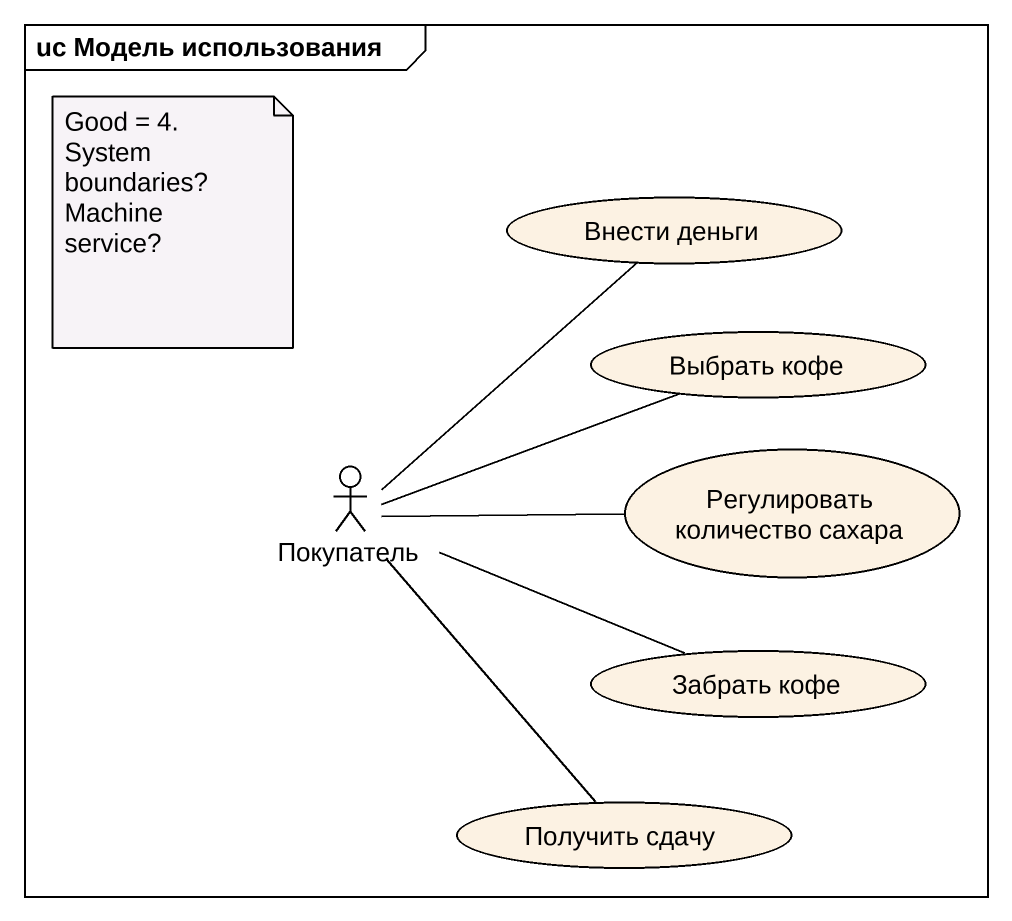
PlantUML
@startuml
mainframe uc Модель использования
usecase "Внести деньги" as Внести_деньги
usecase "Выбрать кофе" as Выбрать_кофе
actor Покупатель
usecase "Регулировать количество сахара" as Регулировать_количество
usecase "Забрать кофе" as Забрать_кофе
usecase "Получить сдачу" as Получить_сдачу
Покупатель -up- Внести_деньги
Покупатель -right- Выбрать_кофе
Покупатель -right- Регулировать_количество
Покупатель -right- Забрать_кофе
Покупатель -- Получить_сдачу
note as N1
  Good = 4.
  System boundaries?
  Machine service?
end note
@enduml
